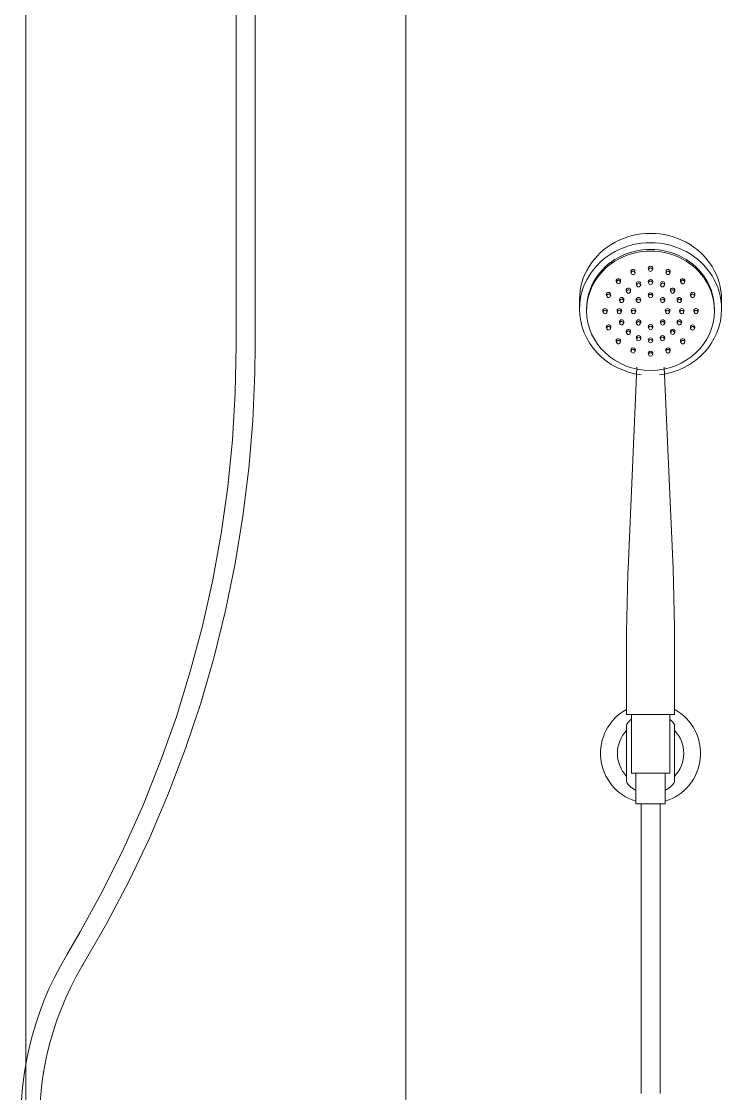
# Model space of a CAD drawing. Header units: millimetres. Extents: x 1525 to 16923, y -16874 to 3225.
# Drawn here: x 7743.6 to 8039.3, y 1650.1 to 2102.8 of the extents above; entities that cross this region are included whole.
import ezdxf

# ---------------------------------------------------------------- set-up
doc = ezdxf.new("R2010")
doc.units = ezdxf.units.MM
doc.layers.add('G-ANNO-TEXT', color=231, linetype='Continuous', lineweight=9)
doc.layers.add('P-SANR-FIXT', color=6, linetype='Continuous', lineweight=9)

# ---------------------------------------------------------------- blocks, each defined once
blk = doc.blocks.new('Chuveiro Eden LEED - Único-4865366-ELEVAÇÃO 3 BANHEIRO SUÍTE')
at = {"layer": 'P-SANR-FIXT', "color": 8}
for p, q in [((-15878.78, 2286.72), (-15878.78, 1965.96)), ((-15870.78, 1965.96), (-15870.78, 2286.72)), ((-15712.05, 1996.97), (-15711.9, 1996.47)), ((-15710.36, 1996.47), (-15710.21, 1996.97)), ((-15704.7, 1998.33), (-15704.55, 1997.83)), ((-15703.01, 1997.83), (-15702.86, 1998.33)), ((-15697.35, 1996.97), (-15697.2, 1996.47)), ((-15695.66, 1996.47), (-15695.51, 1996.97)), ((-15718.28, 1993.08), (-15718.13, 1992.58)), ((-15716.59, 1992.58), (-15716.44, 1993.08)), ((-15704.7, 1992.73), (-15704.55, 1992.23)), ((-15703.01, 1992.23), (-15702.86, 1992.73)), ((-15691.13, 1993.08), (-15690.97, 1992.58)), ((-15689.43, 1992.58), (-15689.28, 1993.08)), ((-15714.04, 1989.12), (-15713.88, 1988.62)), ((-15712.34, 1988.62), (-15712.19, 1989.12)), ((-15709.75, 1991.79), (-15709.6, 1991.29)), ((-15708.06, 1991.29), (-15707.91, 1991.79)), ((-15699.65, 1991.79), (-15699.5, 1991.29)), ((-15697.96, 1991.29), (-15697.81, 1991.79)), ((-15695.37, 1989.12), (-15695.22, 1988.62)), ((-15693.68, 1988.62), (-15693.53, 1989.12)), ((-15733.78, 1985.31), (-15733.78, 1981.37)), ((-15722.44, 1987.27), (-15722.29, 1986.77)), ((-15720.75, 1986.77), (-15720.6, 1987.27)), ((-15716.9, 1985.12), (-15716.75, 1984.63)), ((-15715.21, 1984.63), (-15715.05, 1985.12)), ((-15709.79, 1985.16), (-15709.64, 1984.66)), ((-15708.1, 1984.66), (-15707.95, 1985.16)), ((-15704.7, 1987.13), (-15704.55, 1986.63)), ((-15703.01, 1986.63), (-15702.86, 1987.13)), ((-15699.61, 1985.16), (-15699.46, 1984.66)), ((-15697.92, 1984.66), (-15697.77, 1985.16)), ((-15692.51, 1985.12), (-15692.35, 1984.63)), ((-15690.82, 1984.63), (-15690.66, 1985.12)), ((-15686.96, 1987.27), (-15686.81, 1986.77)), ((-15685.27, 1986.77), (-15685.12, 1987.27)), ((-15673.78, 1981.37), (-15673.78, 1985.31)), ((-15730.78, 1981.37), (-15730.78, 1980.65)), ((-15723.9, 1980.41), (-15723.75, 1979.91)), ((-15722.21, 1979.91), (-15722.06, 1980.41)), ((-15717.9, 1980.41), (-15717.75, 1979.91)), ((-15716.21, 1979.91), (-15716.06, 1980.41)), ((-15711.9, 1980.41), (-15711.75, 1979.91)), ((-15710.21, 1979.91), (-15710.06, 1980.41)), ((-15697.5, 1980.41), (-15697.35, 1979.91)), ((-15695.81, 1979.91), (-15695.66, 1980.41)), ((-15691.5, 1980.41), (-15691.35, 1979.91)), ((-15689.81, 1979.91), (-15689.66, 1980.41)), ((-15685.5, 1980.41), (-15685.35, 1979.91)), ((-15683.81, 1979.91), (-15683.66, 1980.41)), ((-15676.78, 1980.65), (-15676.78, 1981.37)), ((-15716.9, 1975.69), (-15716.75, 1975.19)), ((-15715.21, 1975.19), (-15715.05, 1975.69)), ((-15709.79, 1975.65), (-15709.64, 1975.16)), ((-15708.1, 1975.16), (-15707.95, 1975.65)), ((-15699.61, 1975.65), (-15699.46, 1975.16)), ((-15697.92, 1975.16), (-15697.77, 1975.65)), ((-15692.51, 1975.69), (-15692.35, 1975.19)), ((-15690.82, 1975.19), (-15690.66, 1975.69)), ((-15722.44, 1973.55), (-15722.29, 1973.05)), ((-15720.75, 1973.05), (-15720.6, 1973.55)), ((-15714.04, 1971.69), (-15713.88, 1971.2)), ((-15712.34, 1971.2), (-15712.19, 1971.69)), ((-15704.7, 1973.68), (-15704.55, 1973.19)), ((-15703.01, 1973.19), (-15702.86, 1973.68)), ((-15695.37, 1971.69), (-15695.22, 1971.2)), ((-15693.68, 1971.2), (-15693.53, 1971.69)), ((-15686.96, 1973.55), (-15686.81, 1973.05)), ((-15685.27, 1973.05), (-15685.12, 1973.55)), ((-15718.28, 1967.73), (-15718.13, 1967.23)), ((-15716.59, 1967.23), (-15716.44, 1967.73)), ((-15709.75, 1969.02), (-15709.6, 1968.52)), ((-15708.06, 1968.52), (-15707.91, 1969.02)), ((-15704.7, 1968.08), (-15704.55, 1967.59)), ((-15703.01, 1967.59), (-15702.86, 1968.08)), ((-15699.65, 1969.02), (-15699.5, 1968.52)), ((-15697.96, 1968.52), (-15697.81, 1969.02)), ((-15691.13, 1967.73), (-15690.97, 1967.23)), ((-15689.43, 1967.23), (-15689.28, 1967.73)), ((-15712.05, 1963.85), (-15711.9, 1963.35)), ((-15710.36, 1963.35), (-15710.21, 1963.85)), ((-15704.7, 1962.48), (-15704.55, 1961.98)), ((-15703.01, 1961.98), (-15702.86, 1962.48)), ((-15697.35, 1963.85), (-15697.2, 1963.35)), ((-15695.66, 1963.35), (-15695.51, 1963.85)), ((-15709.59, 1956.89), (-15713.3, 1871.84)), ((-15694.27, 1871.84), (-15697.97, 1956.89)), ((-15713.88, 1844.97), (-15713.88, 1810.16)), ((-15693.68, 1810.16), (-15693.68, 1844.97)), ((-15713.88, 1810.16), (-15693.68, 1810.16)), ((-15711.88, 1810.16), (-15711.88, 1785.36)), ((-15695.68, 1785.36), (-15695.68, 1810.16)), ((-15713.88, 1803.46), (-15713.88, 1805.71)), ((-15713.88, 1784.07), (-15713.88, 1803.4)), ((-15693.68, 1805.71), (-15693.68, 1803.46)), ((-15693.68, 1803.4), (-15693.68, 1784.07)), ((-15713.88, 1781.81), (-15713.88, 1784.07)), ((-15711.88, 1785.36), (-15695.68, 1785.36)), ((-15709.98, 1785.36), (-15709.98, 1772.5)), ((-15697.58, 1772.5), (-15697.58, 1785.36)), ((-15693.68, 1784.07), (-15693.68, 1781.81)), ((-15697.58, 1772.5), (-15709.98, 1772.5)), ((-15707.78, 1772.5), (-15707.78, 1650.12)), ((-15699.78, 1650.12), (-15699.78, 1772.5))]:
    blk.add_line(p, q, dxfattribs=at)
at = {"layer": 'P-SANR-FIXT', "color": 8, "flags": 128}
for points in [[(-15878.78, 1965.96), (-15879.18, 1946.04), (-15880.37, 1926.14), (-15882.36, 1906.32), (-15885.14, 1886.58), (-15888.71, 1866.98), (-15893.06, 1847.53), (-15898.18, 1828.27), (-15904.07, 1809.23), (-15910.72, 1790.45), (-15918.11, 1771.94), (-15926.24, 1753.75), (-15935.08, 1735.89), (-15944.64, 1718.4), (-15950.38, 1708.63)], [(-15943.53, 1704.5), (-15933.42, 1722.04), (-15924.02, 1739.98), (-15915.35, 1758.27), (-15907.41, 1776.9), (-15900.23, 1795.83), (-15893.8, 1815.03), (-15888.15, 1834.47), (-15883.29, 1854.13), (-15879.21, 1873.96), (-15875.93, 1893.94), (-15873.45, 1914.04), (-15871.78, 1934.22), (-15870.91, 1954.45), (-15870.78, 1965.96)], [(-15713.88, 1844.97), (-15713.39, 1869.65), (-15713.3, 1871.84)], [(-15694.27, 1871.84), (-15693.68, 1847.16), (-15693.68, 1844.97)], [(-15950.38, 1708.63), (-15953.08, 1703.95), (-15955.58, 1699.17), (-15957.9, 1694.29), (-15960.01, 1689.32), (-15961.93, 1684.27), (-15963.64, 1679.15), (-15965.15, 1673.97), (-15966.45, 1668.73), (-15967.53, 1663.44), (-15968.41, 1658.11), (-15969.07, 1652.75), (-15969.51, 1647.37)], [(-15961.56, 1646.32), (-15961.17, 1651.38), (-15960.57, 1656.42), (-15959.76, 1661.44), (-15958.76, 1666.42), (-15957.56, 1671.36), (-15956.17, 1676.24), (-15954.58, 1681.07), (-15952.8, 1685.82), (-15950.83, 1690.5), (-15948.67, 1695.1), (-15946.33, 1699.61), (-15943.81, 1704.02), (-15943.53, 1704.5)]]:
    blk.add_lwpolyline(points, dxfattribs=at)
at = {"layer": 'P-SANR-FIXT', "color": 8}
for radius, start, end in [(21.13, 118.9123, 252.9076), (21.13, 287.0924, 61.0877), (14, 136.1726, 223.8274), (14, 316.1726, 43.8274)]:
    blk.add_arc((-15703.78, 1793.76), radius, start, end, dxfattribs=at)
for centre, major_axis, start_param, end_param in [((-15703.78, 1985.31), (30, 0), 0, 3.141593), ((-15703.78, 1981.37), (30, 0), 0, 3.141593), ((-15703.78, 1981.37), (27, 0), 0, 3.141593), ((-15703.78, 1980.65), (27, 0), 0, 3.141593), ((-15711.13, 1997.21), (0.958, 0), 0.392699, 3.534292), ((-15711.13, 1996.67), (0.8, 0), 0.392699, 3.534292), ((-15711.13, 1996.67), (0.8, 0), 3.534292, 6.675884), ((-15703.78, 1998.58), (0.958, 0), 0, 3.141593), ((-15703.78, 1998.04), (0.8, 0), 0, 3.141593), ((-15703.78, 1998.04), (0.8, 0), 3.141593, 6.283185), ((-15696.43, 1996.67), (0.8, 0), 2.748894, 5.890486), ((-15696.43, 1997.21), (0.958, 0), 5.890486, 9.032079), ((-15696.43, 1996.67), (0.8, 0), 5.890486, 9.032079), ((-15717.36, 1993.33), (0.958, 0), 0.785398, 3.926991), ((-15717.36, 1992.79), (0.8, 0), 0.785398, 3.926991), ((-15717.36, 1992.79), (0.8, 0), 3.926991, 7.068583), ((-15717.36, 1993.33), (0.958, 0), 5.497787, 7.068583), ((-15708.83, 1992.04), (0.958, 0), 1.963495, 3.534292), ((-15708.83, 1991.5), (0.8, 0), 0.392699, 3.534292), ((-15708.83, 1992.04), (0.958, 0), 0.392699, 1.910074), ((-15703.78, 1992.97), (0.958, 0), 0, 3.141593), ((-15703.78, 1992.44), (0.8, 0), 0, 3.141593), ((-15703.78, 1992.44), (0.8, 0), 3.141593, 6.283185), ((-15698.73, 1992.04), (0.958, 0), 1.231518, 2.748894), ((-15698.73, 1991.5), (0.8, 0), 5.890486, 9.032079), ((-15698.73, 1992.04), (0.958, 0), 5.890486, 7.461283), ((-15690.2, 1993.33), (0.958, 0), 2.356194, 3.926991), ((-15690.2, 1992.79), (0.8, 0), 2.356194, 5.497787), ((-15690.2, 1993.33), (0.958, 0), 5.497787, 8.63938), ((-15690.2, 1992.79), (0.8, 0), 5.497787, 8.63938), ((-15721.52, 1987.51), (0.958, 0), 1.178097, 3.961963), ((-15721.52, 1986.97), (0.8, 0), 1.178097, 4.31969), ((-15721.52, 1986.97), (0.8, 0), 4.31969, 7.461283), ((-15721.52, 1987.51), (0.958, 0), 5.890486, 7.461283), ((-15713.11, 1989.37), (0.958, 0), 0.785398, 3.926991), ((-15713.11, 1988.83), (0.8, 0), 0.785398, 3.926991), ((-15713.11, 1988.83), (0.8, 0), 3.926991, 7.068583), ((-15713.11, 1989.37), (0.958, 0), 5.497787, 7.068583), ((-15708.83, 1991.5), (0.8, 0), 3.534292, 6.675884), ((-15703.78, 1987.37), (0.958, 0), 0, 3.141593), ((-15703.78, 1986.84), (0.8, 0), 0, 3.141593), ((-15698.73, 1991.5), (0.8, 0), 2.748894, 5.890486), ((-15694.45, 1989.37), (0.958, 0), 2.356194, 3.926991), ((-15694.45, 1988.83), (0.8, 0), 2.356194, 5.497787), ((-15694.45, 1989.37), (0.958, 0), 5.497787, 8.63938), ((-15694.45, 1988.83), (0.8, 0), 5.497787, 8.63938), ((-15686.04, 1987.51), (0.958, 0), 1.963495, 3.534292), ((-15686.04, 1986.97), (0.8, 0), 1.963495, 5.105088), ((-15686.04, 1987.51), (0.958, 0), 6.005837, 8.246681), ((-15686.04, 1986.97), (0.8, 0), 5.105088, 8.246681), ((-15715.98, 1985.37), (0.958, 0), 1.178097, 3.961963), ((-15715.98, 1984.83), (0.8, 0), 1.178097, 4.31969), ((-15715.98, 1984.83), (0.8, 0), 4.31969, 7.461283), ((-15715.98, 1985.37), (0.958, 0), 5.890486, 7.461283), ((-15708.87, 1985.4), (0.958, 0), 0.785398, 3.926991), ((-15708.87, 1984.87), (0.8, 0), 0.785398, 3.926991), ((-15708.87, 1984.87), (0.8, 0), 3.926991, 7.068583), ((-15708.87, 1985.4), (0.958, 0), 5.497787, 7.068583), ((-15703.78, 1986.84), (0.8, 0), 3.141593, 6.283185), ((-15698.69, 1985.4), (0.958, 0), 2.356194, 3.926991), ((-15698.69, 1984.87), (0.8, 0), 2.356194, 5.497787), ((-15698.69, 1985.4), (0.958, 0), 5.497787, 8.63938), ((-15698.69, 1984.87), (0.8, 0), 5.497787, 8.63938), ((-15691.59, 1985.37), (0.958, 0), 1.963495, 3.534292), ((-15691.59, 1984.83), (0.8, 0), 1.963495, 5.105088), ((-15691.59, 1985.37), (0.958, 0), 6.005837, 8.246681), ((-15691.59, 1984.83), (0.8, 0), 5.105088, 8.246681), ((-15703.78, 1981.37), (30, 0), 3.141593, 4.581744), ((-15703.78, 1980.65), (27, 0), 3.141593, 6.283185), ((-15722.98, 1980.65), (0.958, 0), 1.570796, 3.141593), ((-15722.98, 1980.11), (0.8, 0), 1.570796, 4.712389), ((-15722.98, 1980.65), (0.958, 0), 0, 1.570796), ((-15722.98, 1980.11), (0.8, 0), 4.712389, 7.853982), ((-15716.98, 1980.65), (0.958, 0), 1.570796, 3.141593), ((-15716.98, 1980.11), (0.8, 0), 1.570796, 4.712389), ((-15716.98, 1980.65), (0.958, 0), 0, 1.570796), ((-15716.98, 1980.11), (0.8, 0), 4.712389, 7.853982), ((-15710.98, 1980.65), (0.958, 0), 1.570796, 3.141593), ((-15710.98, 1980.11), (0.8, 0), 1.570796, 4.712389), ((-15710.98, 1980.65), (0.958, 0), 0, 1.570796), ((-15710.98, 1980.11), (0.8, 0), 4.712389, 7.853982), ((-15703.78, 1981.37), (30, 0), 4.836873, 6.283185), ((-15696.58, 1980.65), (0.958, 0), 1.570796, 3.141593), ((-15696.58, 1980.11), (0.8, 0), 1.570796, 4.712389), ((-15696.58, 1980.65), (0.958, 0), 0, 1.570796), ((-15696.58, 1980.11), (0.8, 0), 4.712389, 7.853982), ((-15690.58, 1980.65), (0.958, 0), 1.570796, 3.141593), ((-15690.58, 1980.11), (0.8, 0), 1.570796, 4.712389), ((-15690.58, 1980.65), (0.958, 0), 0, 1.570796), ((-15690.58, 1980.11), (0.8, 0), 4.712389, 7.853982), ((-15684.58, 1980.65), (0.958, 0), 1.570796, 3.141593), ((-15684.58, 1980.11), (0.8, 0), 1.570796, 4.712389), ((-15684.58, 1980.65), (0.958, 0), 0, 1.570796), ((-15684.58, 1980.11), (0.8, 0), 4.712389, 7.853982), ((-15721.52, 1973.79), (0.958, 0), 1.963495, 3.534292), ((-15721.52, 1973.25), (0.8, 0), 1.963495, 5.105088), ((-15721.52, 1973.79), (0.958, 0), 5.462815, 8.246681), ((-15721.52, 1973.25), (0.8, 0), 5.105088, 8.246681), ((-15715.98, 1975.94), (0.958, 0), 1.963495, 3.534292), ((-15715.98, 1975.4), (0.8, 0), 1.963495, 5.105088), ((-15715.98, 1975.94), (0.958, 0), 5.462815, 8.246681), ((-15715.98, 1975.4), (0.8, 0), 5.105088, 8.246681), ((-15708.87, 1975.9), (0.958, 0), 2.356194, 3.926991), ((-15708.87, 1975.36), (0.8, 0), 2.356194, 5.497787), ((-15708.87, 1975.9), (0.958, 0), 5.497787, 8.63938), ((-15708.87, 1975.36), (0.8, 0), 5.497787, 8.63938), ((-15703.78, 1973.93), (0.958, 0), 0, 3.141593), ((-15703.78, 1973.39), (0.8, 0), 0, 3.141593), ((-15698.69, 1975.9), (0.958, 0), 0.785398, 3.926991), ((-15698.69, 1975.36), (0.8, 0), 0.785398, 3.926991), ((-15698.69, 1975.36), (0.8, 0), 3.926991, 7.068583), ((-15698.69, 1975.9), (0.958, 0), 5.497787, 7.068583), ((-15691.59, 1975.94), (0.958, 0), 1.178097, 3.418941), ((-15691.59, 1975.4), (0.8, 0), 1.178097, 4.31969), ((-15691.59, 1975.4), (0.8, 0), 4.31969, 7.461283), ((-15691.59, 1975.94), (0.958, 0), 5.890486, 7.461283), ((-15686.04, 1973.79), (0.958, 0), 1.178097, 3.418941), ((-15686.04, 1973.25), (0.8, 0), 1.178097, 4.31969), ((-15686.04, 1973.25), (0.8, 0), 5.890486, 7.461283), ((-15686.04, 1973.79), (0.958, 0), 5.890486, 7.461283), ((-15713.11, 1971.94), (0.958, 0), 2.356194, 3.926991), ((-15713.11, 1971.4), (0.8, 0), 2.356194, 5.497787), ((-15713.11, 1971.94), (0.958, 0), 5.497787, 8.63938), ((-15713.11, 1971.4), (0.8, 0), 5.497787, 8.63938), ((-15708.83, 1969.27), (0.958, 0), 2.748894, 3.961963), ((-15708.83, 1969.27), (0.958, 0), 5.890486, 9.032079), ((-15708.83, 1968.73), (0.8, 0), 5.890486, 9.032079), ((-15703.78, 1968.33), (0.958, 0), 1.671027, 3.141593), ((-15703.78, 1973.39), (0.8, 0), 3.141593, 6.283185), ((-15703.78, 1968.33), (0.958, 0), 0, 1.470566), ((-15698.73, 1969.27), (0.958, 0), 0.392699, 3.534292), ((-15698.73, 1968.73), (0.8, 0), 0.392699, 3.534292), ((-15698.73, 1969.27), (0.958, 0), 5.462815, 6.675884), ((-15694.45, 1971.94), (0.958, 0), 0.785398, 3.926991), ((-15694.45, 1971.4), (0.8, 0), 0.785398, 3.926991), ((-15694.45, 1971.4), (0.8, 0), 3.926991, 7.068583), ((-15694.45, 1971.94), (0.958, 0), 5.497787, 7.068583), ((-15686.04, 1973.25), (0.8, 0), 4.31969, 5.736408), ((-15717.36, 1967.98), (0.958, 0), 2.356194, 3.926991), ((-15717.36, 1967.44), (0.8, 0), 2.356194, 5.497787), ((-15717.36, 1967.98), (0.958, 0), 5.497787, 8.63938), ((-15717.36, 1967.44), (0.8, 0), 5.497787, 8.63938), ((-15711.13, 1964.09), (0.958, 0), 5.890486, 9.032079), ((-15708.83, 1968.73), (0.8, 0), 2.748894, 5.890486), ((-15703.78, 1967.79), (0.8, 0), 0, 3.141593), ((-15703.78, 1967.79), (0.8, 0), 3.141593, 6.283185), ((-15698.73, 1968.73), (0.8, 0), 3.534292, 6.675884), ((-15696.43, 1964.09), (0.958, 0), 0.392699, 3.534292), ((-15690.2, 1967.98), (0.958, 0), 0.785398, 3.926991), ((-15690.2, 1967.44), (0.8, 0), 0.785398, 3.926991), ((-15690.2, 1967.44), (0.8, 0), 3.926991, 7.068583), ((-15690.2, 1967.98), (0.958, 0), 5.497787, 7.068583), ((-15711.13, 1964.09), (0.958, 0), 2.748894, 3.961963), ((-15711.13, 1963.55), (0.8, 0), 2.748894, 5.890486), ((-15711.13, 1963.55), (0.8, 0), 5.890486, 9.032079), ((-15703.78, 1962.73), (0.958, 0), 0, 3.141593), ((-15703.78, 1962.19), (0.8, 0), 0, 3.141593), ((-15703.78, 1962.19), (0.8, 0), 3.141593, 6.283185), ((-15696.43, 1963.55), (0.8, 0), 0.392699, 3.534292), ((-15696.43, 1963.55), (0.8, 0), 3.60103, 6.675884), ((-15696.43, 1964.09), (0.958, 0), 5.462815, 6.675884)]:
    blk.add_ellipse(centre, major_axis=major_axis, ratio=0.93358, start_param=start_param, end_param=end_param, dxfattribs=at)
for points, knots in [([(-15713.88, 1805.71), (-15713.88, 1805.79), (-15713.85, 1805.93), (-15713.74, 1806.16), (-15713.62, 1806.34), (-15713.48, 1806.54), (-15713.31, 1806.77), (-15713.11, 1807), (-15712.88, 1807.24), (-15712.63, 1807.48), (-15712.36, 1807.74), (-15712.11, 1807.95), (-15711.95, 1808.07), (-15711.9, 1808.12)], [-1, -1, -1, -1, -0.9285714, -0.8928571, -0.8571429, -0.8214286, -0.7857143, -0.75, -0.7142857, -0.6785714, -0.6428571, -0.6071429, -0.5897368, -0.5897368, -0.5897368, -0.5897368]), ([(-15695.66, 1808.12), (-15695.61, 1808.07), (-15695.45, 1807.95), (-15695.2, 1807.74), (-15694.93, 1807.48), (-15694.68, 1807.24), (-15694.45, 1807), (-15694.25, 1806.77), (-15694.08, 1806.54), (-15693.94, 1806.34), (-15693.83, 1806.16), (-15693.71, 1805.93), (-15693.68, 1805.79), (-15693.68, 1805.71)], [-0.4102632, -0.4102632, -0.4102632, -0.4102632, -0.3928571, -0.3571429, -0.3214286, -0.2857143, -0.25, -0.2142857, -0.1785714, -0.1428571, -0.1071429, -0.0714286, 0, 0, 0, 0]), ([(-15710.21, 1778.3), (-15710.35, 1778.38), (-15710.63, 1778.53), (-15711.02, 1778.78), (-15711.39, 1779.03), (-15711.74, 1779.28), (-15712.06, 1779.53), (-15712.36, 1779.78), (-15712.63, 1780.04), (-15712.88, 1780.28), (-15713.11, 1780.52), (-15713.31, 1780.76), (-15713.48, 1780.98), (-15713.62, 1781.18), (-15713.74, 1781.37), (-15713.85, 1781.59), (-15713.88, 1781.73), (-15713.88, 1781.81)], [-0.5714286, -0.5714286, -0.5714286, -0.5714286, -0.5357143, -0.5, -0.4642857, -0.4285714, -0.3928571, -0.3571429, -0.3214286, -0.2857143, -0.25, -0.2142857, -0.1785714, -0.1428571, -0.1071429, -0.0714286, 0, 0, 0, 0]), ([(-15693.68, 1781.81), (-15693.68, 1781.73), (-15693.71, 1781.59), (-15693.83, 1781.37), (-15693.94, 1781.18), (-15694.08, 1780.98), (-15694.25, 1780.76), (-15694.45, 1780.52), (-15694.68, 1780.28), (-15694.93, 1780.04), (-15695.2, 1779.78), (-15695.5, 1779.53), (-15695.82, 1779.28), (-15696.17, 1779.03), (-15696.54, 1778.78), (-15696.93, 1778.53), (-15697.21, 1778.38), (-15697.35, 1778.3)], [-1, -1, -1, -1, -0.9285714, -0.8928571, -0.8571429, -0.8214286, -0.7857143, -0.75, -0.7142857, -0.6785714, -0.6428571, -0.6071429, -0.5714286, -0.5357143, -0.5, -0.4642857, -0.4285714, -0.4285714, -0.4285714, -0.4285714])]:
    blk.add_open_spline(points, degree=3, knots=knots, dxfattribs=at)

msp = doc.modelspace()

# ---------------------------------------------------------------- linework, layer by layer
at = {"layer": 'G-ANNO-TEXT', "color": 7}
for p, q in [((7745.356, 1230.68), (7745.356, 2939.504)), ((7905.885, 1377.916), (7905.885, 2808.822))]:
    msp.add_line(p, q, dxfattribs=at)

# ---------------------------------------------------------------- block references
at = {"layer": 'P-SANR-FIXT', "color": 8}
msp.add_blockref('Chuveiro Eden LEED - Único-4865366-ELEVAÇÃO 3 BANHEIRO SUÍTE', (23713.075, 0), dxfattribs=at)

doc.saveas('drawing.dxf')
